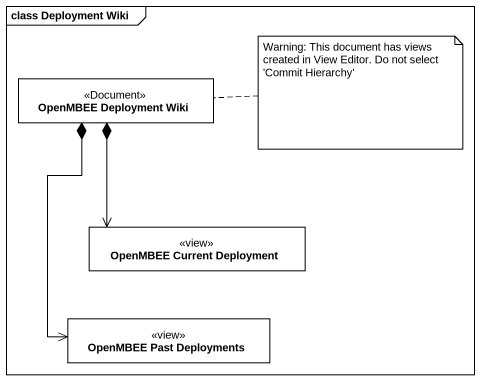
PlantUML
@startuml
mainframe class Deployment Wiki
hide circle
hide empty members
class "OpenMBEE Deployment Wiki" as OpenMBEE_Deployment_Wiki <<Document>>
class "OpenMBEE Current Deployment" as OpenMBEE_Current_Deployment <<view>>
class "OpenMBEE Past Deployments" as OpenMBEE_Past_Deployments <<view>>
OpenMBEE_Deployment_Wiki *--> OpenMBEE_Current_Deployment
OpenMBEE_Deployment_Wiki *--> OpenMBEE_Past_Deployments
note right of OpenMBEE_Deployment_Wiki : Warning: This document has views created in View Editor. Do not select 'Commit Hierarchy'
@enduml
